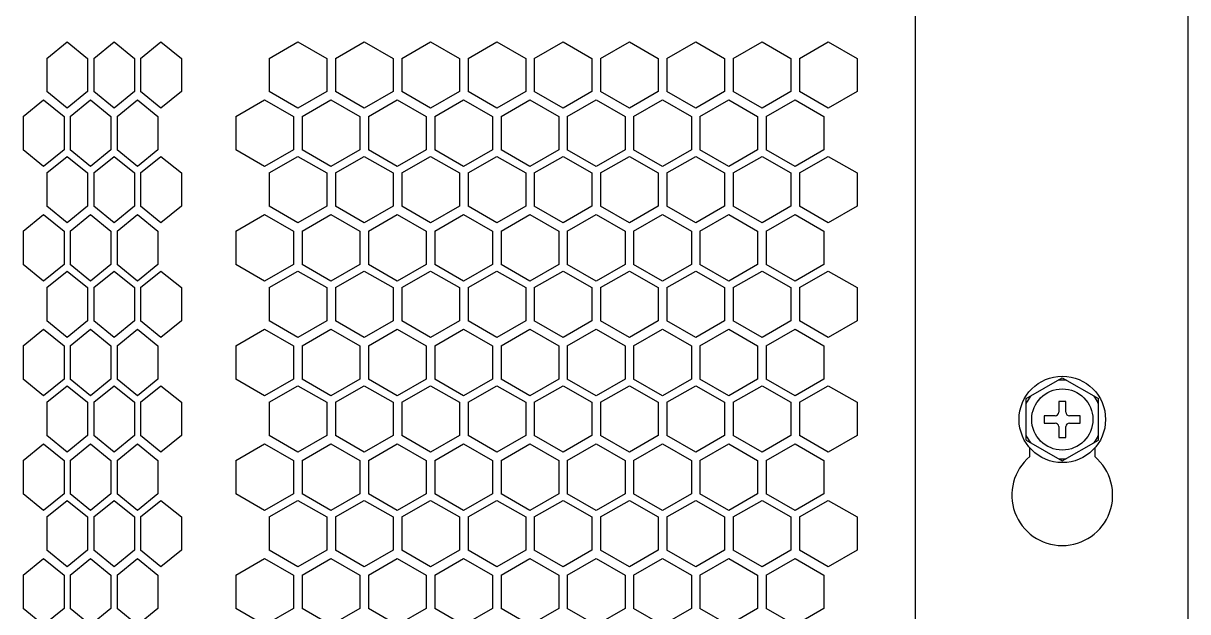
# Model space of a CAD drawing. Header units: millimetres. Extents: x 55614 to 110757, y -66981 to -47484.
# Drawn here: x 63656.9 to 63818.5, y -50291.6 to -50209.8 of the extents above; entities that cross this region are included whole.
import ezdxf

# ---------------------------------------------------------------- set-up
doc = ezdxf.new("R2010")
doc.units = ezdxf.units.MM
doc.layers.add('2401-00336-S-M6-12HWM_0', color=7, linetype='Continuous')
doc.layers.add('4215-0412-2_0', color=7, linetype='Continuous')
doc.layers.add('THICK', color=7, linetype='Continuous', lineweight=0)

# ---------------------------------------------------------------- blocks, each defined once
blk = doc.blocks.new('2-1725')
at = {"layer": '2401-00336-S-M6-12HWM_0', "color": 7, "linetype": 'Continuous'}
for p, q in [((-17290.63, -71688.06), (-17285.63, -71685.17)), ((-17285.63, -71685.17), (-17280.63, -71688.06)), ((-17290.63, -71693.83), (-17290.63, -71688.06)), ((-17286.13, -71688.45), (-17286.13, -71689.95)), ((-17285.13, -71688.45), (-17286.13, -71688.45)), ((-17285.13, -71689.95), (-17285.13, -71688.45)), ((-17280.63, -71693.83), (-17280.63, -71688.06)), ((-17288.13, -71690.45), (-17288.13, -71691.45)), ((-17286.63, -71690.45), (-17288.13, -71690.45)), ((-17283.13, -71690.45), (-17284.63, -71690.45)), ((-17283.13, -71691.45), (-17283.13, -71690.45)), ((-17288.13, -71691.45), (-17286.63, -71691.45)), ((-17286.13, -71691.95), (-17286.13, -71693.45)), ((-17285.13, -71693.45), (-17285.13, -71691.95)), ((-17284.63, -71691.45), (-17283.13, -71691.45)), ((-17290.63, -71693.83), (-17285.63, -71696.72)), ((-17286.13, -71693.45), (-17285.13, -71693.45)), ((-17285.63, -71696.72), (-17280.63, -71693.83))]:
    blk.add_line(p, q, dxfattribs=at)
for radius in [6, 4.25]:
    blk.add_circle((-17285.63, -71690.95), radius, dxfattribs=at)
for centre, radius, start, end in [((-17285.63, -71690.95), 5.47, 84.0076, 95.9924), ((-17285.63, -71690.95), 5.47, 144.0076, 155.9924), ((-17285.63, -71690.95), 5.47, 24.0076, 35.9924), ((-17286.63, -71689.95), 0.5, 270, 0), ((-17284.63, -71689.95), 0.5, 180, 270), ((-17286.63, -71691.95), 0.5, 0, 90), ((-17284.63, -71691.95), 0.5, 90, 180), ((-17285.63, -71690.95), 5.47, 204.0076, 215.9924), ((-17285.63, -71690.95), 5.47, 324.0076, 335.9924), ((-17285.63, -71690.95), 5.47, 264.0076, 275.9924)]:
    blk.add_arc(centre, radius, start, end, dxfattribs=at)
at = {"layer": '4215-0412-2_0', "color": 7, "linetype": 'Continuous'}
for p, q in [((-17306.03, -71628.67), (-17306.03, -72057.27)), ((-17268.23, -71631.67), (-17268.23, -72054.27)), ((-17426.55, -71640.78), (-17423.72, -71638.47)), ((-17423.72, -71638.47), (-17420.89, -71640.78)), ((-17420.04, -71640.78), (-17417.22, -71638.47)), ((-17417.22, -71638.47), (-17414.39, -71640.78)), ((-17413.54, -71640.78), (-17410.71, -71638.47)), ((-17410.71, -71638.47), (-17407.88, -71640.78)), ((-17395.7, -71640.78), (-17391.7, -71638.47)), ((-17391.7, -71638.47), (-17387.7, -71640.78)), ((-17386.5, -71640.78), (-17382.5, -71638.47)), ((-17382.5, -71638.47), (-17378.5, -71640.78)), ((-17377.3, -71640.78), (-17373.3, -71638.47)), ((-17373.3, -71638.47), (-17369.3, -71640.78)), ((-17368.1, -71640.78), (-17364.1, -71638.47)), ((-17364.1, -71638.47), (-17360.1, -71640.78)), ((-17358.9, -71640.78), (-17354.9, -71638.47)), ((-17354.9, -71638.47), (-17350.9, -71640.78)), ((-17349.7, -71640.78), (-17345.7, -71638.47)), ((-17345.7, -71638.47), (-17341.7, -71640.78)), ((-17340.5, -71640.78), (-17336.5, -71638.47)), ((-17336.5, -71638.47), (-17332.5, -71640.78)), ((-17331.3, -71640.78), (-17327.3, -71638.47)), ((-17327.3, -71638.47), (-17323.3, -71640.78)), ((-17322.1, -71640.78), (-17318.1, -71638.47)), ((-17318.1, -71638.47), (-17314.1, -71640.78)), ((-17426.55, -71640.78), (-17426.55, -71645.4)), ((-17420.89, -71640.78), (-17420.89, -71645.4)), ((-17420.04, -71640.78), (-17420.04, -71645.4)), ((-17414.39, -71640.78), (-17414.39, -71645.4)), ((-17413.54, -71640.78), (-17413.54, -71645.4)), ((-17407.88, -71640.78), (-17407.88, -71645.4)), ((-17395.7, -71640.78), (-17395.7, -71645.4)), ((-17387.7, -71640.78), (-17387.7, -71645.4)), ((-17386.5, -71640.78), (-17386.5, -71645.4)), ((-17378.5, -71640.78), (-17378.5, -71645.4)), ((-17377.3, -71640.78), (-17377.3, -71645.4)), ((-17369.3, -71640.78), (-17369.3, -71645.4)), ((-17368.1, -71640.78), (-17368.1, -71645.4)), ((-17360.1, -71640.78), (-17360.1, -71645.4)), ((-17358.9, -71640.78), (-17358.9, -71645.4)), ((-17350.9, -71640.78), (-17350.9, -71645.4)), ((-17349.7, -71640.78), (-17349.7, -71645.4)), ((-17341.7, -71640.78), (-17341.7, -71645.4)), ((-17340.5, -71640.78), (-17340.5, -71645.4)), ((-17332.5, -71640.78), (-17332.5, -71645.4)), ((-17331.3, -71640.78), (-17331.3, -71645.4)), ((-17323.3, -71640.78), (-17323.3, -71645.4)), ((-17322.1, -71640.78), (-17322.1, -71645.4)), ((-17314.1, -71640.78), (-17314.1, -71645.4)), ((-17423.72, -71647.71), (-17426.55, -71645.4)), ((-17420.89, -71645.4), (-17423.72, -71647.71)), ((-17417.22, -71647.71), (-17420.04, -71645.4)), ((-17414.39, -71645.4), (-17417.22, -71647.71)), ((-17410.71, -71647.71), (-17413.54, -71645.4)), ((-17407.88, -71645.4), (-17410.71, -71647.71)), ((-17391.7, -71647.71), (-17395.7, -71645.4)), ((-17387.7, -71645.4), (-17391.7, -71647.71)), ((-17382.5, -71647.71), (-17386.5, -71645.4)), ((-17378.5, -71645.4), (-17382.5, -71647.71)), ((-17373.3, -71647.71), (-17377.3, -71645.4)), ((-17369.3, -71645.4), (-17373.3, -71647.71)), ((-17364.1, -71647.71), (-17368.1, -71645.4)), ((-17360.1, -71645.4), (-17364.1, -71647.71)), ((-17354.9, -71647.71), (-17358.9, -71645.4)), ((-17350.9, -71645.4), (-17354.9, -71647.71)), ((-17345.7, -71647.71), (-17349.7, -71645.4)), ((-17341.7, -71645.4), (-17345.7, -71647.71)), ((-17336.5, -71647.71), (-17340.5, -71645.4)), ((-17332.5, -71645.4), (-17336.5, -71647.71)), ((-17327.3, -71647.71), (-17331.3, -71645.4)), ((-17323.3, -71645.4), (-17327.3, -71647.71)), ((-17318.1, -71647.71), (-17322.1, -71645.4)), ((-17314.1, -71645.4), (-17318.1, -71647.71)), ((-17429.82, -71648.87), (-17426.99, -71646.56)), ((-17426.99, -71646.56), (-17424.16, -71648.87)), ((-17423.31, -71648.87), (-17420.48, -71646.56)), ((-17420.48, -71646.56), (-17417.65, -71648.87)), ((-17416.81, -71648.87), (-17413.98, -71646.56)), ((-17413.98, -71646.56), (-17411.15, -71648.87)), ((-17400.32, -71648.87), (-17396.32, -71646.56)), ((-17396.32, -71646.56), (-17392.31, -71648.87)), ((-17391.12, -71648.87), (-17387.12, -71646.56)), ((-17387.12, -71646.56), (-17383.11, -71648.87)), ((-17381.92, -71648.87), (-17377.92, -71646.56)), ((-17377.92, -71646.56), (-17373.91, -71648.87)), ((-17372.72, -71648.87), (-17368.72, -71646.56)), ((-17368.72, -71646.56), (-17364.71, -71648.87)), ((-17363.52, -71648.87), (-17359.52, -71646.56)), ((-17359.52, -71646.56), (-17355.51, -71648.87)), ((-17354.32, -71648.87), (-17350.32, -71646.56)), ((-17350.32, -71646.56), (-17346.31, -71648.87)), ((-17345.12, -71648.87), (-17341.12, -71646.56)), ((-17341.12, -71646.56), (-17337.11, -71648.87)), ((-17335.92, -71648.87), (-17331.92, -71646.56)), ((-17331.92, -71646.56), (-17327.91, -71648.87)), ((-17326.72, -71648.87), (-17322.72, -71646.56)), ((-17322.72, -71646.56), (-17318.71, -71648.87)), ((-17429.82, -71648.87), (-17429.82, -71653.49)), ((-17424.16, -71648.87), (-17424.16, -71653.49)), ((-17423.31, -71648.87), (-17423.31, -71653.49)), ((-17417.65, -71648.87), (-17417.65, -71653.49)), ((-17416.81, -71648.87), (-17416.81, -71653.49)), ((-17411.15, -71648.87), (-17411.15, -71653.49)), ((-17400.32, -71648.87), (-17400.32, -71653.49)), ((-17392.31, -71648.87), (-17392.31, -71653.49)), ((-17391.12, -71648.87), (-17391.12, -71653.49)), ((-17383.11, -71648.87), (-17383.11, -71653.49)), ((-17381.92, -71648.87), (-17381.92, -71653.49)), ((-17373.91, -71648.87), (-17373.91, -71653.49)), ((-17372.72, -71648.87), (-17372.72, -71653.49)), ((-17364.71, -71648.87), (-17364.71, -71653.49)), ((-17363.52, -71648.87), (-17363.52, -71653.49)), ((-17355.51, -71648.87), (-17355.51, -71653.49)), ((-17354.32, -71648.87), (-17354.32, -71653.49)), ((-17346.31, -71648.87), (-17346.31, -71653.49)), ((-17345.12, -71648.87), (-17345.12, -71653.49)), ((-17337.11, -71648.87), (-17337.11, -71653.49)), ((-17335.92, -71648.87), (-17335.92, -71653.49)), ((-17327.91, -71648.87), (-17327.91, -71653.49)), ((-17326.72, -71648.87), (-17326.72, -71653.49)), ((-17318.71, -71648.87), (-17318.71, -71653.49)), ((-17426.99, -71655.8), (-17429.82, -71653.49)), ((-17424.16, -71653.49), (-17426.99, -71655.8)), ((-17420.48, -71655.8), (-17423.31, -71653.49)), ((-17417.65, -71653.49), (-17420.48, -71655.8)), ((-17413.98, -71655.8), (-17416.81, -71653.49)), ((-17411.15, -71653.49), (-17413.98, -71655.8)), ((-17396.32, -71655.8), (-17400.32, -71653.49)), ((-17392.31, -71653.49), (-17396.32, -71655.8)), ((-17387.12, -71655.8), (-17391.12, -71653.49)), ((-17383.11, -71653.49), (-17387.12, -71655.8)), ((-17377.92, -71655.8), (-17381.92, -71653.49)), ((-17373.91, -71653.49), (-17377.92, -71655.8)), ((-17368.72, -71655.8), (-17372.72, -71653.49)), ((-17364.71, -71653.49), (-17368.72, -71655.8)), ((-17359.52, -71655.8), (-17363.52, -71653.49)), ((-17355.51, -71653.49), (-17359.52, -71655.8)), ((-17350.32, -71655.8), (-17354.32, -71653.49)), ((-17346.31, -71653.49), (-17350.32, -71655.8)), ((-17341.12, -71655.8), (-17345.12, -71653.49)), ((-17337.11, -71653.49), (-17341.12, -71655.8)), ((-17331.92, -71655.8), (-17335.92, -71653.49)), ((-17327.91, -71653.49), (-17331.92, -71655.8)), ((-17322.72, -71655.8), (-17326.72, -71653.49)), ((-17318.71, -71653.49), (-17322.72, -71655.8)), ((-17426.55, -71656.71), (-17423.72, -71654.4)), ((-17423.72, -71654.4), (-17420.89, -71656.71)), ((-17420.04, -71656.71), (-17417.22, -71654.4)), ((-17417.22, -71654.4), (-17414.39, -71656.71)), ((-17413.54, -71656.71), (-17410.71, -71654.4)), ((-17410.71, -71654.4), (-17407.88, -71656.71)), ((-17395.7, -71656.71), (-17391.7, -71654.4)), ((-17391.7, -71654.4), (-17387.7, -71656.71)), ((-17386.5, -71656.71), (-17382.5, -71654.4)), ((-17382.5, -71654.4), (-17378.5, -71656.71)), ((-17377.3, -71656.71), (-17373.3, -71654.4)), ((-17373.3, -71654.4), (-17369.3, -71656.71)), ((-17368.1, -71656.71), (-17364.1, -71654.4)), ((-17364.1, -71654.4), (-17360.1, -71656.71)), ((-17358.9, -71656.71), (-17354.9, -71654.4)), ((-17354.9, -71654.4), (-17350.9, -71656.71)), ((-17349.7, -71656.71), (-17345.7, -71654.4)), ((-17345.7, -71654.4), (-17341.7, -71656.71)), ((-17340.5, -71656.71), (-17336.5, -71654.4)), ((-17336.5, -71654.4), (-17332.5, -71656.71)), ((-17331.3, -71656.71), (-17327.3, -71654.4)), ((-17327.3, -71654.4), (-17323.3, -71656.71)), ((-17322.1, -71656.71), (-17318.1, -71654.4)), ((-17318.1, -71654.4), (-17314.1, -71656.71)), ((-17426.55, -71656.71), (-17426.55, -71661.33)), ((-17420.89, -71656.71), (-17420.89, -71661.33)), ((-17420.04, -71656.71), (-17420.04, -71661.33)), ((-17414.39, -71656.71), (-17414.39, -71661.33)), ((-17413.54, -71656.71), (-17413.54, -71661.33)), ((-17407.88, -71656.71), (-17407.88, -71661.33)), ((-17395.7, -71656.71), (-17395.7, -71661.33)), ((-17387.7, -71656.71), (-17387.7, -71661.33)), ((-17386.5, -71656.71), (-17386.5, -71661.33)), ((-17378.5, -71656.71), (-17378.5, -71661.33)), ((-17377.3, -71656.71), (-17377.3, -71661.33)), ((-17369.3, -71656.71), (-17369.3, -71661.33)), ((-17368.1, -71656.71), (-17368.1, -71661.33)), ((-17360.1, -71656.71), (-17360.1, -71661.33)), ((-17358.9, -71656.71), (-17358.9, -71661.33)), ((-17350.9, -71656.71), (-17350.9, -71661.33)), ((-17349.7, -71656.71), (-17349.7, -71661.33)), ((-17341.7, -71656.71), (-17341.7, -71661.33)), ((-17340.5, -71656.71), (-17340.5, -71661.33)), ((-17332.5, -71656.71), (-17332.5, -71661.33)), ((-17331.3, -71656.71), (-17331.3, -71661.33)), ((-17323.3, -71656.71), (-17323.3, -71661.33)), ((-17322.1, -71656.71), (-17322.1, -71661.33)), ((-17314.1, -71656.71), (-17314.1, -71661.33)), ((-17423.72, -71663.64), (-17426.55, -71661.33)), ((-17420.89, -71661.33), (-17423.72, -71663.64)), ((-17417.22, -71663.64), (-17420.04, -71661.33)), ((-17414.39, -71661.33), (-17417.22, -71663.64)), ((-17410.71, -71663.64), (-17413.54, -71661.33)), ((-17407.88, -71661.33), (-17410.71, -71663.64)), ((-17391.7, -71663.64), (-17395.7, -71661.33)), ((-17387.7, -71661.33), (-17391.7, -71663.64)), ((-17382.5, -71663.64), (-17386.5, -71661.33)), ((-17378.5, -71661.33), (-17382.5, -71663.64)), ((-17373.3, -71663.64), (-17377.3, -71661.33)), ((-17369.3, -71661.33), (-17373.3, -71663.64)), ((-17364.1, -71663.64), (-17368.1, -71661.33)), ((-17360.1, -71661.33), (-17364.1, -71663.64)), ((-17354.9, -71663.64), (-17358.9, -71661.33)), ((-17350.9, -71661.33), (-17354.9, -71663.64)), ((-17345.7, -71663.64), (-17349.7, -71661.33)), ((-17341.7, -71661.33), (-17345.7, -71663.64)), ((-17336.5, -71663.64), (-17340.5, -71661.33)), ((-17332.5, -71661.33), (-17336.5, -71663.64)), ((-17327.3, -71663.64), (-17331.3, -71661.33)), ((-17323.3, -71661.33), (-17327.3, -71663.64)), ((-17318.1, -71663.64), (-17322.1, -71661.33)), ((-17314.1, -71661.33), (-17318.1, -71663.64)), ((-17429.82, -71664.8), (-17426.99, -71662.49)), ((-17426.99, -71662.49), (-17424.16, -71664.8)), ((-17423.31, -71664.8), (-17420.48, -71662.49)), ((-17420.48, -71662.49), (-17417.65, -71664.8)), ((-17416.81, -71664.8), (-17413.98, -71662.49)), ((-17413.98, -71662.49), (-17411.15, -71664.8)), ((-17400.32, -71664.8), (-17396.32, -71662.49)), ((-17396.32, -71662.49), (-17392.31, -71664.8)), ((-17391.12, -71664.8), (-17387.12, -71662.49)), ((-17387.12, -71662.49), (-17383.11, -71664.8)), ((-17381.92, -71664.8), (-17377.92, -71662.49)), ((-17377.92, -71662.49), (-17373.91, -71664.8)), ((-17372.72, -71664.8), (-17368.72, -71662.49)), ((-17368.72, -71662.49), (-17364.71, -71664.8)), ((-17363.52, -71664.8), (-17359.52, -71662.49)), ((-17359.52, -71662.49), (-17355.51, -71664.8)), ((-17354.32, -71664.8), (-17350.32, -71662.49)), ((-17350.32, -71662.49), (-17346.31, -71664.8)), ((-17345.12, -71664.8), (-17341.12, -71662.49)), ((-17341.12, -71662.49), (-17337.11, -71664.8)), ((-17335.92, -71664.8), (-17331.92, -71662.49)), ((-17331.92, -71662.49), (-17327.91, -71664.8)), ((-17326.72, -71664.8), (-17322.72, -71662.49)), ((-17322.72, -71662.49), (-17318.71, -71664.8)), ((-17429.82, -71664.8), (-17429.82, -71669.42)), ((-17424.16, -71664.8), (-17424.16, -71669.42)), ((-17423.31, -71664.8), (-17423.31, -71669.42)), ((-17417.65, -71664.8), (-17417.65, -71669.42)), ((-17416.81, -71664.8), (-17416.81, -71669.42)), ((-17411.15, -71664.8), (-17411.15, -71669.42)), ((-17400.32, -71664.8), (-17400.32, -71669.42)), ((-17392.31, -71664.8), (-17392.31, -71669.42)), ((-17391.12, -71664.8), (-17391.12, -71669.42)), ((-17383.11, -71664.8), (-17383.11, -71669.42)), ((-17381.92, -71664.8), (-17381.92, -71669.42)), ((-17373.91, -71664.8), (-17373.91, -71669.42)), ((-17372.72, -71664.8), (-17372.72, -71669.42)), ((-17364.71, -71664.8), (-17364.71, -71669.42)), ((-17363.52, -71664.8), (-17363.52, -71669.42)), ((-17355.51, -71664.8), (-17355.51, -71669.42)), ((-17354.32, -71664.8), (-17354.32, -71669.42)), ((-17346.31, -71664.8), (-17346.31, -71669.42)), ((-17345.12, -71664.8), (-17345.12, -71669.42)), ((-17337.11, -71664.8), (-17337.11, -71669.42)), ((-17335.92, -71664.8), (-17335.92, -71669.42)), ((-17327.91, -71664.8), (-17327.91, -71669.42)), ((-17326.72, -71664.8), (-17326.72, -71669.42)), ((-17318.71, -71664.8), (-17318.71, -71669.42)), ((-17426.99, -71671.73), (-17429.82, -71669.42)), ((-17424.16, -71669.42), (-17426.99, -71671.73)), ((-17420.48, -71671.73), (-17423.31, -71669.42)), ((-17417.65, -71669.42), (-17420.48, -71671.73)), ((-17413.98, -71671.73), (-17416.81, -71669.42)), ((-17411.15, -71669.42), (-17413.98, -71671.73)), ((-17396.32, -71671.73), (-17400.32, -71669.42)), ((-17392.31, -71669.42), (-17396.32, -71671.73)), ((-17387.12, -71671.73), (-17391.12, -71669.42)), ((-17383.11, -71669.42), (-17387.12, -71671.73)), ((-17377.92, -71671.73), (-17381.92, -71669.42)), ((-17373.91, -71669.42), (-17377.92, -71671.73)), ((-17368.72, -71671.73), (-17372.72, -71669.42)), ((-17364.71, -71669.42), (-17368.72, -71671.73)), ((-17359.52, -71671.73), (-17363.52, -71669.42)), ((-17355.51, -71669.42), (-17359.52, -71671.73)), ((-17350.32, -71671.73), (-17354.32, -71669.42)), ((-17346.31, -71669.42), (-17350.32, -71671.73)), ((-17341.12, -71671.73), (-17345.12, -71669.42)), ((-17337.11, -71669.42), (-17341.12, -71671.73)), ((-17331.92, -71671.73), (-17335.92, -71669.42)), ((-17327.91, -71669.42), (-17331.92, -71671.73)), ((-17322.72, -71671.73), (-17326.72, -71669.42)), ((-17318.71, -71669.42), (-17322.72, -71671.73)), ((-17426.55, -71672.64), (-17423.72, -71670.33)), ((-17423.72, -71670.33), (-17420.89, -71672.64)), ((-17420.04, -71672.64), (-17417.22, -71670.33)), ((-17417.22, -71670.33), (-17414.39, -71672.64)), ((-17413.54, -71672.64), (-17410.71, -71670.33)), ((-17410.71, -71670.33), (-17407.88, -71672.64)), ((-17395.7, -71672.64), (-17391.7, -71670.33)), ((-17391.7, -71670.33), (-17387.7, -71672.64)), ((-17386.5, -71672.64), (-17382.5, -71670.33)), ((-17382.5, -71670.33), (-17378.5, -71672.64)), ((-17377.3, -71672.64), (-17373.3, -71670.33)), ((-17373.3, -71670.33), (-17369.3, -71672.64)), ((-17368.1, -71672.64), (-17364.1, -71670.33)), ((-17364.1, -71670.33), (-17360.1, -71672.64)), ((-17358.9, -71672.64), (-17354.9, -71670.33)), ((-17354.9, -71670.33), (-17350.9, -71672.64)), ((-17349.7, -71672.64), (-17345.7, -71670.33)), ((-17345.7, -71670.33), (-17341.7, -71672.64)), ((-17340.5, -71672.64), (-17336.5, -71670.33)), ((-17336.5, -71670.33), (-17332.5, -71672.64)), ((-17331.3, -71672.64), (-17327.3, -71670.33)), ((-17327.3, -71670.33), (-17323.3, -71672.64)), ((-17322.1, -71672.64), (-17318.1, -71670.33)), ((-17318.1, -71670.33), (-17314.1, -71672.64)), ((-17426.55, -71672.64), (-17426.55, -71677.26)), ((-17420.89, -71672.64), (-17420.89, -71677.26)), ((-17420.04, -71672.64), (-17420.04, -71677.26)), ((-17414.39, -71672.64), (-17414.39, -71677.26)), ((-17413.54, -71672.64), (-17413.54, -71677.26)), ((-17407.88, -71672.64), (-17407.88, -71677.26)), ((-17395.7, -71672.64), (-17395.7, -71677.26)), ((-17387.7, -71672.64), (-17387.7, -71677.26)), ((-17386.5, -71672.64), (-17386.5, -71677.26)), ((-17378.5, -71672.64), (-17378.5, -71677.26)), ((-17377.3, -71672.64), (-17377.3, -71677.26)), ((-17369.3, -71672.64), (-17369.3, -71677.26)), ((-17368.1, -71672.64), (-17368.1, -71677.26)), ((-17360.1, -71672.64), (-17360.1, -71677.26)), ((-17358.9, -71672.64), (-17358.9, -71677.26)), ((-17350.9, -71672.64), (-17350.9, -71677.26)), ((-17349.7, -71672.64), (-17349.7, -71677.26)), ((-17341.7, -71672.64), (-17341.7, -71677.26)), ((-17340.5, -71672.64), (-17340.5, -71677.26)), ((-17332.5, -71672.64), (-17332.5, -71677.26)), ((-17331.3, -71672.64), (-17331.3, -71677.26)), ((-17323.3, -71672.64), (-17323.3, -71677.26)), ((-17322.1, -71672.64), (-17322.1, -71677.26)), ((-17314.1, -71672.64), (-17314.1, -71677.26)), ((-17423.72, -71679.57), (-17426.55, -71677.26)), ((-17420.89, -71677.26), (-17423.72, -71679.57)), ((-17417.22, -71679.57), (-17420.04, -71677.26)), ((-17414.39, -71677.26), (-17417.22, -71679.57)), ((-17410.71, -71679.57), (-17413.54, -71677.26)), ((-17407.88, -71677.26), (-17410.71, -71679.57)), ((-17391.7, -71679.57), (-17395.7, -71677.26)), ((-17387.7, -71677.26), (-17391.7, -71679.57)), ((-17382.5, -71679.57), (-17386.5, -71677.26)), ((-17378.5, -71677.26), (-17382.5, -71679.57)), ((-17373.3, -71679.57), (-17377.3, -71677.26)), ((-17369.3, -71677.26), (-17373.3, -71679.57)), ((-17364.1, -71679.57), (-17368.1, -71677.26)), ((-17360.1, -71677.26), (-17364.1, -71679.57)), ((-17354.9, -71679.57), (-17358.9, -71677.26)), ((-17350.9, -71677.26), (-17354.9, -71679.57)), ((-17345.7, -71679.57), (-17349.7, -71677.26)), ((-17341.7, -71677.26), (-17345.7, -71679.57)), ((-17336.5, -71679.57), (-17340.5, -71677.26)), ((-17332.5, -71677.26), (-17336.5, -71679.57)), ((-17327.3, -71679.57), (-17331.3, -71677.26)), ((-17323.3, -71677.26), (-17327.3, -71679.57)), ((-17318.1, -71679.57), (-17322.1, -71677.26)), ((-17314.1, -71677.26), (-17318.1, -71679.57)), ((-17429.82, -71680.73), (-17426.99, -71678.42)), ((-17426.99, -71678.42), (-17424.16, -71680.73)), ((-17423.31, -71680.73), (-17420.48, -71678.42)), ((-17420.48, -71678.42), (-17417.65, -71680.73)), ((-17416.81, -71680.73), (-17413.98, -71678.42)), ((-17413.98, -71678.42), (-17411.15, -71680.73)), ((-17400.32, -71680.73), (-17396.32, -71678.42)), ((-17396.32, -71678.42), (-17392.31, -71680.73)), ((-17391.12, -71680.73), (-17387.12, -71678.42)), ((-17387.12, -71678.42), (-17383.11, -71680.73)), ((-17381.92, -71680.73), (-17377.92, -71678.42)), ((-17377.92, -71678.42), (-17373.91, -71680.73)), ((-17372.72, -71680.73), (-17368.72, -71678.42)), ((-17368.72, -71678.42), (-17364.71, -71680.73)), ((-17363.52, -71680.73), (-17359.52, -71678.42)), ((-17359.52, -71678.42), (-17355.51, -71680.73)), ((-17354.32, -71680.73), (-17350.32, -71678.42)), ((-17350.32, -71678.42), (-17346.31, -71680.73)), ((-17345.12, -71680.73), (-17341.12, -71678.42)), ((-17341.12, -71678.42), (-17337.11, -71680.73)), ((-17335.92, -71680.73), (-17331.92, -71678.42)), ((-17331.92, -71678.42), (-17327.91, -71680.73)), ((-17326.72, -71680.73), (-17322.72, -71678.42)), ((-17322.72, -71678.42), (-17318.71, -71680.73)), ((-17429.82, -71680.73), (-17429.82, -71685.35)), ((-17424.16, -71680.73), (-17424.16, -71685.35)), ((-17423.31, -71680.73), (-17423.31, -71685.35)), ((-17417.65, -71680.73), (-17417.65, -71685.35)), ((-17416.81, -71680.73), (-17416.81, -71685.35)), ((-17411.15, -71680.73), (-17411.15, -71685.35)), ((-17400.32, -71680.73), (-17400.32, -71685.35)), ((-17392.31, -71680.73), (-17392.31, -71685.35)), ((-17391.12, -71680.73), (-17391.12, -71685.35)), ((-17383.11, -71680.73), (-17383.11, -71685.35)), ((-17381.92, -71680.73), (-17381.92, -71685.35)), ((-17373.91, -71680.73), (-17373.91, -71685.35)), ((-17372.72, -71680.73), (-17372.72, -71685.35)), ((-17364.71, -71680.73), (-17364.71, -71685.35)), ((-17363.52, -71680.73), (-17363.52, -71685.35)), ((-17355.51, -71680.73), (-17355.51, -71685.35)), ((-17354.32, -71680.73), (-17354.32, -71685.35)), ((-17346.31, -71680.73), (-17346.31, -71685.35)), ((-17345.12, -71680.73), (-17345.12, -71685.35)), ((-17337.11, -71680.73), (-17337.11, -71685.35)), ((-17335.92, -71680.73), (-17335.92, -71685.35)), ((-17327.91, -71680.73), (-17327.91, -71685.35)), ((-17326.72, -71680.73), (-17326.72, -71685.35)), ((-17318.71, -71680.73), (-17318.71, -71685.35)), ((-17426.99, -71687.66), (-17429.82, -71685.35)), ((-17424.16, -71685.35), (-17426.99, -71687.66)), ((-17426.55, -71688.57), (-17423.72, -71686.26)), ((-17423.72, -71686.26), (-17420.89, -71688.57)), ((-17420.48, -71687.66), (-17423.31, -71685.35)), ((-17417.65, -71685.35), (-17420.48, -71687.66)), ((-17420.04, -71688.57), (-17417.22, -71686.26)), ((-17417.22, -71686.26), (-17414.39, -71688.57)), ((-17413.98, -71687.66), (-17416.81, -71685.35)), ((-17411.15, -71685.35), (-17413.98, -71687.66)), ((-17413.54, -71688.57), (-17410.71, -71686.26)), ((-17410.71, -71686.26), (-17407.88, -71688.57)), ((-17396.32, -71687.66), (-17400.32, -71685.35)), ((-17392.31, -71685.35), (-17396.32, -71687.66)), ((-17395.7, -71688.57), (-17391.7, -71686.26)), ((-17391.7, -71686.26), (-17387.7, -71688.57)), ((-17387.12, -71687.66), (-17391.12, -71685.35)), ((-17383.11, -71685.35), (-17387.12, -71687.66)), ((-17386.5, -71688.57), (-17382.5, -71686.26)), ((-17382.5, -71686.26), (-17378.5, -71688.57)), ((-17377.92, -71687.66), (-17381.92, -71685.35)), ((-17373.91, -71685.35), (-17377.92, -71687.66)), ((-17377.3, -71688.57), (-17373.3, -71686.26)), ((-17373.3, -71686.26), (-17369.3, -71688.57)), ((-17368.72, -71687.66), (-17372.72, -71685.35)), ((-17364.71, -71685.35), (-17368.72, -71687.66)), ((-17368.1, -71688.57), (-17364.1, -71686.26)), ((-17364.1, -71686.26), (-17360.1, -71688.57)), ((-17359.52, -71687.66), (-17363.52, -71685.35)), ((-17355.51, -71685.35), (-17359.52, -71687.66)), ((-17358.9, -71688.57), (-17354.9, -71686.26)), ((-17354.9, -71686.26), (-17350.9, -71688.57)), ((-17350.32, -71687.66), (-17354.32, -71685.35)), ((-17346.31, -71685.35), (-17350.32, -71687.66)), ((-17349.7, -71688.57), (-17345.7, -71686.26)), ((-17345.7, -71686.26), (-17341.7, -71688.57)), ((-17341.12, -71687.66), (-17345.12, -71685.35)), ((-17337.11, -71685.35), (-17341.12, -71687.66)), ((-17340.5, -71688.57), (-17336.5, -71686.26)), ((-17336.5, -71686.26), (-17332.5, -71688.57)), ((-17331.92, -71687.66), (-17335.92, -71685.35)), ((-17327.91, -71685.35), (-17331.92, -71687.66)), ((-17331.3, -71688.57), (-17327.3, -71686.26)), ((-17327.3, -71686.26), (-17323.3, -71688.57)), ((-17322.72, -71687.66), (-17326.72, -71685.35)), ((-17318.71, -71685.35), (-17322.72, -71687.66)), ((-17322.1, -71688.57), (-17318.1, -71686.26)), ((-17318.1, -71686.26), (-17314.1, -71688.57)), ((-17426.55, -71688.57), (-17426.55, -71693.19)), ((-17420.89, -71688.57), (-17420.89, -71693.19)), ((-17420.04, -71688.57), (-17420.04, -71693.19)), ((-17414.39, -71688.57), (-17414.39, -71693.19)), ((-17413.54, -71688.57), (-17413.54, -71693.19)), ((-17407.88, -71688.57), (-17407.88, -71693.19)), ((-17395.7, -71688.57), (-17395.7, -71693.19)), ((-17387.7, -71688.57), (-17387.7, -71693.19)), ((-17386.5, -71688.57), (-17386.5, -71693.19)), ((-17378.5, -71688.57), (-17378.5, -71693.19)), ((-17377.3, -71688.57), (-17377.3, -71693.19)), ((-17369.3, -71688.57), (-17369.3, -71693.19)), ((-17368.1, -71688.57), (-17368.1, -71693.19)), ((-17360.1, -71688.57), (-17360.1, -71693.19)), ((-17358.9, -71688.57), (-17358.9, -71693.19)), ((-17350.9, -71688.57), (-17350.9, -71693.19)), ((-17349.7, -71688.57), (-17349.7, -71693.19)), ((-17341.7, -71688.57), (-17341.7, -71693.19)), ((-17340.5, -71688.57), (-17340.5, -71693.19)), ((-17332.5, -71688.57), (-17332.5, -71693.19)), ((-17331.3, -71688.57), (-17331.3, -71693.19)), ((-17323.3, -71688.57), (-17323.3, -71693.19)), ((-17322.1, -71688.57), (-17322.1, -71693.19)), ((-17314.1, -71688.57), (-17314.1, -71693.19)), ((-17429.82, -71696.66), (-17426.99, -71694.35)), ((-17426.99, -71694.35), (-17424.16, -71696.66)), ((-17423.72, -71695.5), (-17426.55, -71693.19)), ((-17420.89, -71693.19), (-17423.72, -71695.5)), ((-17423.31, -71696.66), (-17420.48, -71694.35)), ((-17420.48, -71694.35), (-17417.65, -71696.66)), ((-17417.22, -71695.5), (-17420.04, -71693.19)), ((-17414.39, -71693.19), (-17417.22, -71695.5)), ((-17416.81, -71696.66), (-17413.98, -71694.35)), ((-17413.98, -71694.35), (-17411.15, -71696.66)), ((-17410.71, -71695.5), (-17413.54, -71693.19)), ((-17407.88, -71693.19), (-17410.71, -71695.5)), ((-17400.32, -71696.66), (-17396.32, -71694.35)), ((-17396.32, -71694.35), (-17392.31, -71696.66)), ((-17391.7, -71695.5), (-17395.7, -71693.19)), ((-17387.7, -71693.19), (-17391.7, -71695.5)), ((-17391.12, -71696.66), (-17387.12, -71694.35)), ((-17387.12, -71694.35), (-17383.11, -71696.66)), ((-17382.5, -71695.5), (-17386.5, -71693.19)), ((-17378.5, -71693.19), (-17382.5, -71695.5)), ((-17381.92, -71696.66), (-17377.92, -71694.35)), ((-17377.92, -71694.35), (-17373.91, -71696.66)), ((-17373.3, -71695.5), (-17377.3, -71693.19)), ((-17369.3, -71693.19), (-17373.3, -71695.5)), ((-17372.72, -71696.66), (-17368.72, -71694.35)), ((-17368.72, -71694.35), (-17364.71, -71696.66)), ((-17364.1, -71695.5), (-17368.1, -71693.19)), ((-17360.1, -71693.19), (-17364.1, -71695.5)), ((-17363.52, -71696.66), (-17359.52, -71694.35)), ((-17359.52, -71694.35), (-17355.51, -71696.66)), ((-17354.9, -71695.5), (-17358.9, -71693.19)), ((-17350.9, -71693.19), (-17354.9, -71695.5)), ((-17354.32, -71696.66), (-17350.32, -71694.35)), ((-17350.32, -71694.35), (-17346.31, -71696.66)), ((-17345.7, -71695.5), (-17349.7, -71693.19)), ((-17341.7, -71693.19), (-17345.7, -71695.5)), ((-17345.12, -71696.66), (-17341.12, -71694.35)), ((-17341.12, -71694.35), (-17337.11, -71696.66)), ((-17336.5, -71695.5), (-17340.5, -71693.19)), ((-17332.5, -71693.19), (-17336.5, -71695.5)), ((-17335.92, -71696.66), (-17331.92, -71694.35)), ((-17331.92, -71694.35), (-17327.91, -71696.66)), ((-17327.3, -71695.5), (-17331.3, -71693.19)), ((-17323.3, -71693.19), (-17327.3, -71695.5)), ((-17326.72, -71696.66), (-17322.72, -71694.35)), ((-17322.72, -71694.35), (-17318.71, -71696.66)), ((-17318.1, -71695.5), (-17322.1, -71693.19)), ((-17314.1, -71693.19), (-17318.1, -71695.5)), ((-17290.14, -71696.1), (-17290.14, -71694.91)), ((-17281.14, -71694.91), (-17281.14, -71696.1)), ((-17429.82, -71696.66), (-17429.82, -71701.28)), ((-17424.16, -71696.66), (-17424.16, -71701.28)), ((-17423.31, -71696.66), (-17423.31, -71701.28)), ((-17417.65, -71696.66), (-17417.65, -71701.28)), ((-17416.81, -71696.66), (-17416.81, -71701.28)), ((-17411.15, -71696.66), (-17411.15, -71701.28)), ((-17400.32, -71696.66), (-17400.32, -71701.28)), ((-17392.31, -71696.66), (-17392.31, -71701.28)), ((-17391.12, -71696.66), (-17391.12, -71701.28)), ((-17383.11, -71696.66), (-17383.11, -71701.28)), ((-17381.92, -71696.66), (-17381.92, -71701.28)), ((-17373.91, -71696.66), (-17373.91, -71701.28)), ((-17372.72, -71696.66), (-17372.72, -71701.28)), ((-17364.71, -71696.66), (-17364.71, -71701.28)), ((-17363.52, -71696.66), (-17363.52, -71701.28)), ((-17355.51, -71696.66), (-17355.51, -71701.28)), ((-17354.32, -71696.66), (-17354.32, -71701.28)), ((-17346.31, -71696.66), (-17346.31, -71701.28)), ((-17345.12, -71696.66), (-17345.12, -71701.28)), ((-17337.11, -71696.66), (-17337.11, -71701.28)), ((-17335.92, -71696.66), (-17335.92, -71701.28)), ((-17327.91, -71696.66), (-17327.91, -71701.28)), ((-17326.72, -71696.66), (-17326.72, -71701.28)), ((-17318.71, -71696.66), (-17318.71, -71701.28)), ((-17426.99, -71703.59), (-17429.82, -71701.28)), ((-17424.16, -71701.28), (-17426.99, -71703.59)), ((-17426.55, -71704.5), (-17423.72, -71702.19)), ((-17423.72, -71702.19), (-17420.89, -71704.5)), ((-17420.48, -71703.59), (-17423.31, -71701.28)), ((-17417.65, -71701.28), (-17420.48, -71703.59)), ((-17420.04, -71704.5), (-17417.22, -71702.19)), ((-17417.22, -71702.19), (-17414.39, -71704.5)), ((-17413.98, -71703.59), (-17416.81, -71701.28)), ((-17411.15, -71701.28), (-17413.98, -71703.59)), ((-17413.54, -71704.5), (-17410.71, -71702.19)), ((-17410.71, -71702.19), (-17407.88, -71704.5)), ((-17396.32, -71703.59), (-17400.32, -71701.28)), ((-17392.31, -71701.28), (-17396.32, -71703.59)), ((-17395.7, -71704.5), (-17391.7, -71702.19)), ((-17391.7, -71702.19), (-17387.7, -71704.5)), ((-17387.12, -71703.59), (-17391.12, -71701.28)), ((-17383.11, -71701.28), (-17387.12, -71703.59)), ((-17386.5, -71704.5), (-17382.5, -71702.19)), ((-17382.5, -71702.19), (-17378.5, -71704.5)), ((-17377.92, -71703.59), (-17381.92, -71701.28)), ((-17373.91, -71701.28), (-17377.92, -71703.59)), ((-17377.3, -71704.5), (-17373.3, -71702.19)), ((-17373.3, -71702.19), (-17369.3, -71704.5)), ((-17368.72, -71703.59), (-17372.72, -71701.28)), ((-17364.71, -71701.28), (-17368.72, -71703.59)), ((-17368.1, -71704.5), (-17364.1, -71702.19)), ((-17364.1, -71702.19), (-17360.1, -71704.5)), ((-17359.52, -71703.59), (-17363.52, -71701.28)), ((-17355.51, -71701.28), (-17359.52, -71703.59)), ((-17358.9, -71704.5), (-17354.9, -71702.19)), ((-17354.9, -71702.19), (-17350.9, -71704.5)), ((-17350.32, -71703.59), (-17354.32, -71701.28)), ((-17346.31, -71701.28), (-17350.32, -71703.59)), ((-17349.7, -71704.5), (-17345.7, -71702.19)), ((-17345.7, -71702.19), (-17341.7, -71704.5)), ((-17341.12, -71703.59), (-17345.12, -71701.28)), ((-17337.11, -71701.28), (-17341.12, -71703.59)), ((-17340.5, -71704.5), (-17336.5, -71702.19)), ((-17336.5, -71702.19), (-17332.5, -71704.5)), ((-17331.92, -71703.59), (-17335.92, -71701.28)), ((-17327.91, -71701.28), (-17331.92, -71703.59)), ((-17331.3, -71704.5), (-17327.3, -71702.19)), ((-17327.3, -71702.19), (-17323.3, -71704.5)), ((-17322.72, -71703.59), (-17326.72, -71701.28)), ((-17318.71, -71701.28), (-17322.72, -71703.59)), ((-17322.1, -71704.5), (-17318.1, -71702.19)), ((-17318.1, -71702.19), (-17314.1, -71704.5)), ((-17426.55, -71704.5), (-17426.55, -71709.12)), ((-17420.89, -71704.5), (-17420.89, -71709.12)), ((-17420.04, -71704.5), (-17420.04, -71709.12)), ((-17414.39, -71704.5), (-17414.39, -71709.12)), ((-17413.54, -71704.5), (-17413.54, -71709.12)), ((-17407.88, -71704.5), (-17407.88, -71709.12)), ((-17395.7, -71704.5), (-17395.7, -71709.12)), ((-17387.7, -71704.5), (-17387.7, -71709.12)), ((-17386.5, -71704.5), (-17386.5, -71709.12)), ((-17378.5, -71704.5), (-17378.5, -71709.12)), ((-17377.3, -71704.5), (-17377.3, -71709.12)), ((-17369.3, -71704.5), (-17369.3, -71709.12)), ((-17368.1, -71704.5), (-17368.1, -71709.12)), ((-17360.1, -71704.5), (-17360.1, -71709.12)), ((-17358.9, -71704.5), (-17358.9, -71709.12)), ((-17350.9, -71704.5), (-17350.9, -71709.12)), ((-17349.7, -71704.5), (-17349.7, -71709.12)), ((-17341.7, -71704.5), (-17341.7, -71709.12)), ((-17340.5, -71704.5), (-17340.5, -71709.12)), ((-17332.5, -71704.5), (-17332.5, -71709.12)), ((-17331.3, -71704.5), (-17331.3, -71709.12)), ((-17323.3, -71704.5), (-17323.3, -71709.12)), ((-17322.1, -71704.5), (-17322.1, -71709.12)), ((-17314.1, -71704.5), (-17314.1, -71709.12)), ((-17429.82, -71712.59), (-17426.99, -71710.28)), ((-17426.99, -71710.28), (-17424.16, -71712.59)), ((-17423.72, -71711.43), (-17426.55, -71709.12)), ((-17420.89, -71709.12), (-17423.72, -71711.43)), ((-17423.31, -71712.59), (-17420.48, -71710.28)), ((-17420.48, -71710.28), (-17417.65, -71712.59)), ((-17417.22, -71711.43), (-17420.04, -71709.12)), ((-17414.39, -71709.12), (-17417.22, -71711.43)), ((-17416.81, -71712.59), (-17413.98, -71710.28)), ((-17413.98, -71710.28), (-17411.15, -71712.59)), ((-17410.71, -71711.43), (-17413.54, -71709.12)), ((-17407.88, -71709.12), (-17410.71, -71711.43)), ((-17400.32, -71712.59), (-17396.32, -71710.28)), ((-17396.32, -71710.28), (-17392.31, -71712.59)), ((-17391.7, -71711.43), (-17395.7, -71709.12)), ((-17387.7, -71709.12), (-17391.7, -71711.43)), ((-17391.12, -71712.59), (-17387.12, -71710.28)), ((-17387.12, -71710.28), (-17383.11, -71712.59)), ((-17382.5, -71711.43), (-17386.5, -71709.12)), ((-17378.5, -71709.12), (-17382.5, -71711.43)), ((-17381.92, -71712.59), (-17377.92, -71710.28)), ((-17377.92, -71710.28), (-17373.91, -71712.59)), ((-17373.3, -71711.43), (-17377.3, -71709.12)), ((-17369.3, -71709.12), (-17373.3, -71711.43)), ((-17372.72, -71712.59), (-17368.72, -71710.28)), ((-17368.72, -71710.28), (-17364.71, -71712.59)), ((-17364.1, -71711.43), (-17368.1, -71709.12)), ((-17360.1, -71709.12), (-17364.1, -71711.43)), ((-17363.52, -71712.59), (-17359.52, -71710.28)), ((-17359.52, -71710.28), (-17355.51, -71712.59)), ((-17354.9, -71711.43), (-17358.9, -71709.12)), ((-17350.9, -71709.12), (-17354.9, -71711.43)), ((-17354.32, -71712.59), (-17350.32, -71710.28)), ((-17350.32, -71710.28), (-17346.31, -71712.59)), ((-17345.7, -71711.43), (-17349.7, -71709.12)), ((-17341.7, -71709.12), (-17345.7, -71711.43)), ((-17345.12, -71712.59), (-17341.12, -71710.28)), ((-17341.12, -71710.28), (-17337.11, -71712.59)), ((-17336.5, -71711.43), (-17340.5, -71709.12)), ((-17332.5, -71709.12), (-17336.5, -71711.43)), ((-17335.92, -71712.59), (-17331.92, -71710.28)), ((-17331.92, -71710.28), (-17327.91, -71712.59)), ((-17327.3, -71711.43), (-17331.3, -71709.12)), ((-17323.3, -71709.12), (-17327.3, -71711.43)), ((-17326.72, -71712.59), (-17322.72, -71710.28)), ((-17322.72, -71710.28), (-17318.71, -71712.59)), ((-17318.1, -71711.43), (-17322.1, -71709.12)), ((-17314.1, -71709.12), (-17318.1, -71711.43)), ((-17429.82, -71712.59), (-17429.82, -71717.21)), ((-17424.16, -71712.59), (-17424.16, -71717.21)), ((-17423.31, -71712.59), (-17423.31, -71717.21)), ((-17417.65, -71712.59), (-17417.65, -71717.21)), ((-17416.81, -71712.59), (-17416.81, -71717.21)), ((-17411.15, -71712.59), (-17411.15, -71717.21)), ((-17400.32, -71712.59), (-17400.32, -71717.21)), ((-17392.31, -71712.59), (-17392.31, -71717.21)), ((-17391.12, -71712.59), (-17391.12, -71717.21)), ((-17383.11, -71712.59), (-17383.11, -71717.21)), ((-17381.92, -71712.59), (-17381.92, -71717.21)), ((-17373.91, -71712.59), (-17373.91, -71717.21)), ((-17372.72, -71712.59), (-17372.72, -71717.21)), ((-17364.71, -71712.59), (-17364.71, -71717.21)), ((-17363.52, -71712.59), (-17363.52, -71717.21)), ((-17355.51, -71712.59), (-17355.51, -71717.21)), ((-17354.32, -71712.59), (-17354.32, -71717.21)), ((-17346.31, -71712.59), (-17346.31, -71717.21)), ((-17345.12, -71712.59), (-17345.12, -71717.21)), ((-17337.11, -71712.59), (-17337.11, -71717.21)), ((-17335.92, -71712.59), (-17335.92, -71717.21)), ((-17327.91, -71712.59), (-17327.91, -71717.21)), ((-17326.72, -71712.59), (-17326.72, -71717.21)), ((-17318.71, -71712.59), (-17318.71, -71717.21)), ((-17426.99, -71719.52), (-17429.82, -71717.21)), ((-17424.16, -71717.21), (-17426.99, -71719.52)), ((-17420.48, -71719.52), (-17423.31, -71717.21)), ((-17417.65, -71717.21), (-17420.48, -71719.52)), ((-17413.98, -71719.52), (-17416.81, -71717.21)), ((-17411.15, -71717.21), (-17413.98, -71719.52)), ((-17396.32, -71719.52), (-17400.32, -71717.21)), ((-17392.31, -71717.21), (-17396.32, -71719.52)), ((-17387.12, -71719.52), (-17391.12, -71717.21)), ((-17383.11, -71717.21), (-17387.12, -71719.52)), ((-17377.92, -71719.52), (-17381.92, -71717.21)), ((-17373.91, -71717.21), (-17377.92, -71719.52)), ((-17368.72, -71719.52), (-17372.72, -71717.21)), ((-17364.71, -71717.21), (-17368.72, -71719.52)), ((-17359.52, -71719.52), (-17363.52, -71717.21)), ((-17355.51, -71717.21), (-17359.52, -71719.52)), ((-17350.32, -71719.52), (-17354.32, -71717.21)), ((-17346.31, -71717.21), (-17350.32, -71719.52)), ((-17341.12, -71719.52), (-17345.12, -71717.21)), ((-17337.11, -71717.21), (-17341.12, -71719.52)), ((-17331.92, -71719.52), (-17335.92, -71717.21)), ((-17327.91, -71717.21), (-17331.92, -71719.52)), ((-17322.72, -71719.52), (-17326.72, -71717.21)), ((-17318.71, -71717.21), (-17322.72, -71719.52))]:
    blk.add_line(p, q, dxfattribs=at)
blk.add_arc((-17285.64, -71701.47), 7, 130.0052, 49.9948, dxfattribs=at)

msp = doc.modelspace()

# ---------------------------------------------------------------- block references
at = {"layer": 'THICK', "lineweight": -3}
msp.add_blockref('2-1725', (81086.76, 21426.09), dxfattribs=at)

doc.saveas('drawing.dxf')
